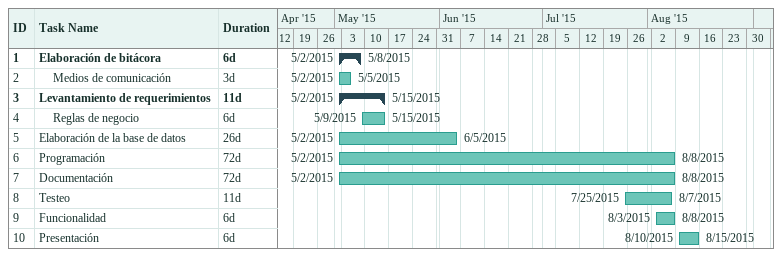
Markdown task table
| ID | Level | Task | Duration | Start | Finish |
|---|---|---|---|---|---|
| 1 | 1 | **Elaboración de bitácora** | 6d | 2015-05-02 | 2015-05-08 |
| 2 | 2 | Medios de comunicación | 3d | 2015-05-02 | 2015-05-05 |
| 3 | 1 | **Levantamiento de requerimientos** | 11d | 2015-05-02 | 2015-05-15 |
| 4 | 2 | Reglas de negocio | 6d | 2015-05-09 | 2015-05-15 |
| 5 | 1 | Elaboración de la base de datos | 26d | 2015-05-02 | 2015-06-05 |
| 6 | 1 | Programación | 72d | 2015-05-02 | 2015-08-08 |
| 7 | 1 | Documentación | 72d | 2015-05-02 | 2015-08-08 |
| 8 | 1 | Testeo | 11d | 2015-07-25 | 2015-08-07 |
| 9 | 1 | Funcionalidad | 6d | 2015-08-03 | 2015-08-08 |
| 10 | 1 | Presentación | 6d | 2015-08-10 | 2015-08-15 |
